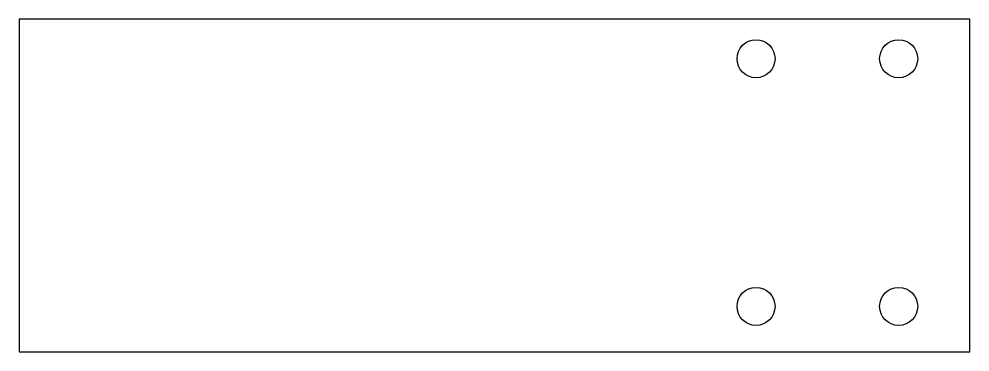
# Model space of a CAD drawing. Header units: millimetres. Extents: x 212 to 412, y 205 to 275.
import ezdxf

# ---------------------------------------------------------------- set-up
doc = ezdxf.new("R2010")
doc.units = ezdxf.units.MM
doc.layers.add('Default', color=7, linetype='Continuous')
doc.layers.add('SUPORTE_REGULAGE', color=7, linetype='Continuous')

# ---------------------------------------------------------------- blocks, each defined once
blk = doc.blocks.new('SE')
at = {"layer": 'SUPORTE_REGULAGE', "color": 7, "linetype": 'Continuous'}
for p, q in [((412.11, 275.05), (212.11, 275.05)), ((212.11, 275.05), (212.11, 205.05)), ((412.11, 205.05), (412.11, 275.05)), ((212.11, 205.05), (412.11, 205.05))]:
    blk.add_line(p, q, dxfattribs=at)
for centre in [(367.11, 266.69), (397.11, 266.69), (367.11, 214.63), (397.11, 214.63)]:
    blk.add_circle(centre, 4, dxfattribs=at)

msp = doc.modelspace()

# ---------------------------------------------------------------- block references
at = {"layer": 'Default'}
msp.add_blockref('SE', (0, 0), dxfattribs=at)

doc.saveas('drawing.dxf')
